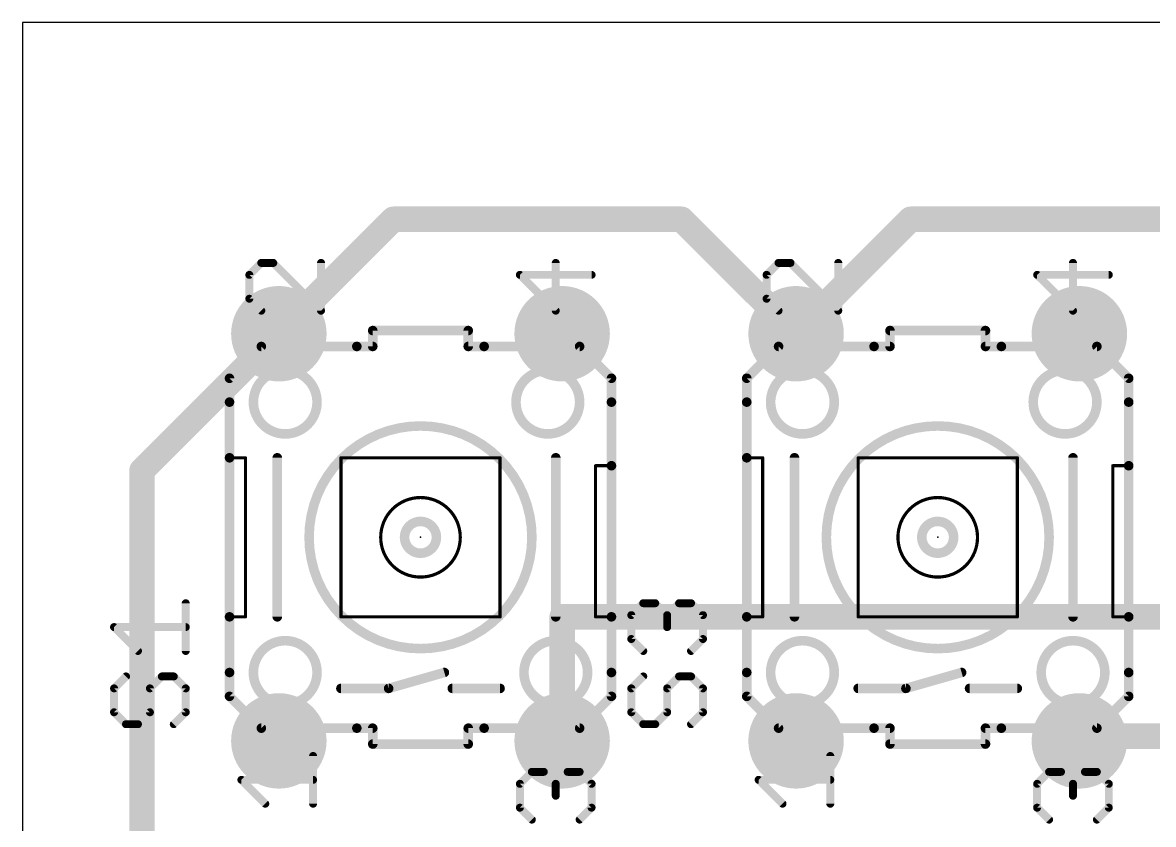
# Model space of a CAD drawing. Extents: x 0 to 67, y 0 to 26.
# Drawn here: x 0 to 18.05, y 13.2 to 26 of the extents above; entities that cross this region are included whole.
import ezdxf

# ---------------------------------------------------------------- set-up
doc = ezdxf.new("R2010")
doc.units = 0
for name, color, linetype in [('1', 22, 'CONTINUOUS'), ('16', 175, 'CONTINUOUS'), ('17', 82, 'CONTINUOUS'), ('20', 7, 'CONTINUOUS'), ('21', 253, 'CONTINUOUS'), ('23', 7, 'CONTINUOUS'), ('25', 253, 'CONTINUOUS'), ('51', 253, 'CONTINUOUS')]:
    doc.layers.add(name, color=color, linetype=linetype)

# ---------------------------------------------------------------- blocks, each defined once
blk = doc.blocks.new('ROUNDP')
at = {"const_width": 0.5}
blk.add_lwpolyline([(0, -0.25, 1), (0, 0.25, 1), (0, -0.25)], format="xyb", dxfattribs=at)

msp = doc.modelspace()

# ---------------------------------------------------------------- linework, layer by layer
at = {"layer": '1', "const_width": 0.4064}
for points in [[(4.0894, 21.0312), (5.9182, 22.86)], [(5.9182, 22.86), (10.5156, 22.86)], [(10.5156, 22.86), (12.3444, 21.0312)], [(4.0894, 21.0312), (1.905, 18.8468)], [(1.905, 18.8468), (1.905, 7.8232)], [(21.8821, 16.51), (8.6106, 16.51)], [(8.6106, 16.51), (8.6106, 14.5288)], [(18.415, 14.605), (16.8656, 14.605)], [(16.8656, 14.605), (16.8656, 14.5288)]]:
    msp.add_lwpolyline(points, dxfattribs=at)
at = {"layer": '1', "const_width": 0.2032}
for points in [[(5.9182, 22.9616, 1), (5.9182, 22.7584)], [(5.99, 22.7882, 1), (5.8464, 22.9318)], [(10.5874, 22.9318, 1), (10.4438, 22.7882)], [(10.5156, 22.7584, 1), (10.5156, 22.9616)], [(4.0176, 21.103, 1), (4.1612, 20.9594)], [(4.1612, 20.9594, 1), (4.0176, 21.103)], [(12.2726, 20.9594, 1), (12.4162, 21.103)], [(2.0066, 18.8468, 1), (1.8034, 18.8468)], [(1.8332, 18.9186, 1), (1.9768, 18.775)], [(8.6106, 16.6116, 1), (8.6106, 16.4084)], [(8.7122, 16.51, 1), (8.509, 16.51)], [(16.8656, 14.7066, 1), (16.8656, 14.5034)], [(16.9672, 14.605, 1), (16.764, 14.605)], [(8.509, 14.5288, 1), (8.7122, 14.5288)], [(16.764, 14.5288, 1), (16.9672, 14.5288)]]:
    msp.add_lwpolyline(points, format="xyb", dxfattribs=at)
at = {"layer": '16', "const_width": 0.4064}
for points in [[(12.3444, 21.0312), (14.1732, 22.86)], [(14.1732, 22.86), (18.415, 22.86)]]:
    msp.add_lwpolyline(points, dxfattribs=at)
at = {"layer": '16', "const_width": 0.2032}
for points in [[(14.1732, 22.9616, 1), (14.1732, 22.7584)], [(14.245, 22.7882, 1), (14.1014, 22.9318)], [(12.2726, 21.103, 1), (12.4162, 20.9594)]]:
    msp.add_lwpolyline(points, format="xyb", dxfattribs=at)
at = {"layer": '20'}
for p, q in [((67, 26), (0, 26)), ((0, 26), (0, 3))]:
    msp.add_line(p, q, dxfattribs=at)
at = {"layer": '21'}
for points, const_width in [([(7.112, 21.082), (5.588, 21.082)], 0.1524), ([(5.588, 20.828), (5.588, 21.082)], 0.1524), ([(7.112, 21.082), (7.112, 20.828)], 0.1524), ([(15.367, 21.082), (13.843, 21.082)], 0.1524), ([(13.843, 20.828), (13.843, 21.082)], 0.1524), ([(15.367, 21.082), (15.367, 20.828)], 0.1524), ([(5.588, 20.828), (5.334, 20.828)], 0.1524), ([(7.112, 20.828), (7.366, 20.828)], 0.1524), ([(13.843, 20.828), (13.589, 20.828)], 0.1524), ([(15.367, 20.828), (15.621, 20.828)], 0.1524), ([(3.302, 19.939), (3.302, 19.05)], 0.1524), ([(9.398, 18.923), (9.398, 19.939)], 0.1524), ([(11.557, 19.939), (11.557, 19.05)], 0.1524), ([(17.653, 18.923), (17.653, 19.939)], 0.1524), ([(3.302, 19.05), (3.302, 16.51)], 0.1524), ([(3.556, 19.05), (3.302, 19.05)], 0.0508), ([(3.556, 19.05), (3.556, 16.51)], 0.0508), ([(9.398, 16.51), (9.398, 18.923)], 0.1524), ([(11.557, 19.05), (11.557, 16.51)], 0.1524), ([(11.811, 19.05), (11.557, 19.05)], 0.0508), ([(11.811, 19.05), (11.811, 16.51)], 0.0508), ([(17.653, 16.51), (17.653, 18.923)], 0.1524), ([(9.144, 18.923), (9.144, 16.51)], 0.0508), ([(9.144, 18.923), (9.398, 18.923)], 0.0508), ([(17.399, 18.923), (17.399, 16.51)], 0.0508), ([(17.399, 18.923), (17.653, 18.923)], 0.0508), ([(3.302, 16.51), (3.302, 15.621)], 0.1524), ([(3.302, 16.51), (3.556, 16.51)], 0.0508), ([(9.144, 16.51), (9.398, 16.51)], 0.0508), ([(9.398, 15.621), (9.398, 16.51)], 0.1524), ([(11.557, 16.51), (11.557, 15.621)], 0.1524), ([(11.557, 16.51), (11.811, 16.51)], 0.0508), ([(17.399, 16.51), (17.653, 16.51)], 0.0508), ([(17.653, 15.621), (17.653, 16.51)], 0.1524), ([(5.588, 14.732), (5.334, 14.732)], 0.1524), ([(5.588, 14.478), (5.588, 14.732)], 0.1524), ([(7.112, 14.732), (7.112, 14.478)], 0.1524), ([(7.112, 14.732), (7.366, 14.732)], 0.1524), ([(13.843, 14.732), (13.589, 14.732)], 0.1524), ([(13.843, 14.478), (13.843, 14.732)], 0.1524), ([(15.367, 14.732), (15.367, 14.478)], 0.1524), ([(15.367, 14.732), (15.621, 14.732)], 0.1524), ([(5.588, 14.478), (7.112, 14.478)], 0.1524), ([(13.843, 14.478), (15.367, 14.478)], 0.1524)]:
    msp.add_lwpolyline(points, dxfattribs=dict(at, const_width=const_width))
for points, const_width in [([(5.588, 21.1201, 1), (5.588, 21.0439)], 0.0762), ([(5.6261, 21.082, 1), (5.5499, 21.082)], 0.0762), ([(7.1501, 21.082, 1), (7.0739, 21.082)], 0.0762), ([(7.112, 21.0439, 1), (7.112, 21.1201)], 0.0762), ([(13.843, 21.1201, 1), (13.843, 21.0439)], 0.0762), ([(13.8811, 21.082, 1), (13.8049, 21.082)], 0.0762), ([(15.4051, 21.082, 1), (15.3289, 21.082)], 0.0762), ([(15.367, 21.0439, 1), (15.367, 21.1201)], 0.0762), ([(5.334, 20.8661, 1), (5.334, 20.7899)], 0.0762), ([(5.5499, 20.828, 1), (5.6261, 20.828)], 0.0762), ([(5.588, 20.7899, 1), (5.588, 20.8661)], 0.0762), ([(7.112, 20.8661, 1), (7.112, 20.7899)], 0.0762), ([(7.0739, 20.828, 1), (7.1501, 20.828)], 0.0762), ([(7.366, 20.7899, 1), (7.366, 20.8661)], 0.0762), ([(13.589, 20.8661, 1), (13.589, 20.7899)], 0.0762), ([(13.8049, 20.828, 1), (13.8811, 20.828)], 0.0762), ([(13.843, 20.7899, 1), (13.843, 20.8661)], 0.0762), ([(15.367, 20.8661, 1), (15.367, 20.7899)], 0.0762), ([(15.3289, 20.828, 1), (15.4051, 20.828)], 0.0762), ([(15.621, 20.7899, 1), (15.621, 20.8661)], 0.0762), ([(3.3401, 19.939, 1), (3.2639, 19.939)], 0.0762), ([(9.4361, 19.939, 1), (9.3599, 19.939)], 0.0762), ([(11.5951, 19.939, 1), (11.5189, 19.939)], 0.0762), ([(17.6911, 19.939, 1), (17.6149, 19.939)], 0.0762), ([(6.35, 16.002, 1), (6.35, 19.558, 1), (6.35, 16.002)], 0.1524), ([(14.605, 16.002, 1), (14.605, 19.558, 1), (14.605, 16.002)], 0.1524), ([(3.3401, 19.05, 1), (3.2639, 19.05)], 0.0762), ([(3.2639, 19.05, 1), (3.3401, 19.05)], 0.0762), ([(3.302, 19.0627, 1), (3.302, 19.0373)], 0.0254), ([(3.5687, 19.05, 1), (3.5433, 19.05)], 0.0254), ([(3.556, 19.0373, 1), (3.556, 19.0627)], 0.0254), ([(9.4361, 18.923, 1), (9.3599, 18.923)], 0.0762), ([(9.3599, 18.923, 1), (9.4361, 18.923)], 0.0762), ([(11.5951, 19.05, 1), (11.5189, 19.05)], 0.0762), ([(11.5189, 19.05, 1), (11.5951, 19.05)], 0.0762), ([(11.557, 19.0627, 1), (11.557, 19.0373)], 0.0254), ([(11.8237, 19.05, 1), (11.7983, 19.05)], 0.0254), ([(11.811, 19.0373, 1), (11.811, 19.0627)], 0.0254), ([(17.6911, 18.923, 1), (17.6149, 18.923)], 0.0762), ([(17.6149, 18.923, 1), (17.6911, 18.923)], 0.0762), ([(9.1567, 18.923, 1), (9.1313, 18.923)], 0.0254), ([(9.144, 18.9357, 1), (9.144, 18.9103)], 0.0254), ([(9.398, 18.9103, 1), (9.398, 18.9357)], 0.0254), ([(17.4117, 18.923, 1), (17.3863, 18.923)], 0.0254), ([(17.399, 18.9357, 1), (17.399, 18.9103)], 0.0254), ([(17.653, 18.9103, 1), (17.653, 18.9357)], 0.0254), ([(6.35, 17.526, 1), (6.35, 18.034, 1), (6.35, 17.526)], 0.1524), ([(14.605, 17.526, 1), (14.605, 18.034, 1), (14.605, 17.526)], 0.1524), ([(3.3401, 16.51, 1), (3.2639, 16.51)], 0.0762), ([(3.2639, 16.51, 1), (3.3401, 16.51)], 0.0762), ([(3.302, 16.5227, 1), (3.302, 16.4973)], 0.0254), ([(3.5433, 16.51, 1), (3.5687, 16.51)], 0.0254), ([(3.556, 16.4973, 1), (3.556, 16.5227)], 0.0254), ([(9.144, 16.5227, 1), (9.144, 16.4973)], 0.0254), ([(9.1313, 16.51, 1), (9.1567, 16.51)], 0.0254), ([(9.4361, 16.51, 1), (9.3599, 16.51)], 0.0762), ([(9.3599, 16.51, 1), (9.4361, 16.51)], 0.0762), ([(9.398, 16.4973, 1), (9.398, 16.5227)], 0.0254), ([(11.5951, 16.51, 1), (11.5189, 16.51)], 0.0762), ([(11.5189, 16.51, 1), (11.5951, 16.51)], 0.0762), ([(11.557, 16.5227, 1), (11.557, 16.4973)], 0.0254), ([(11.7983, 16.51, 1), (11.8237, 16.51)], 0.0254), ([(11.811, 16.4973, 1), (11.811, 16.5227)], 0.0254), ([(17.399, 16.5227, 1), (17.399, 16.4973)], 0.0254), ([(17.3863, 16.51, 1), (17.4117, 16.51)], 0.0254), ([(17.6911, 16.51, 1), (17.6149, 16.51)], 0.0762), ([(17.6149, 16.51, 1), (17.6911, 16.51)], 0.0762), ([(17.653, 16.4973, 1), (17.653, 16.5227)], 0.0254), ([(3.2639, 15.621, 1), (3.3401, 15.621)], 0.0762), ([(9.3599, 15.621, 1), (9.4361, 15.621)], 0.0762), ([(11.5189, 15.621, 1), (11.5951, 15.621)], 0.0762), ([(17.6149, 15.621, 1), (17.6911, 15.621)], 0.0762), ([(5.334, 14.7701, 1), (5.334, 14.6939)], 0.0762), ([(5.6261, 14.732, 1), (5.5499, 14.732)], 0.0762), ([(5.588, 14.6939, 1), (5.588, 14.7701)], 0.0762), ([(7.1501, 14.732, 1), (7.0739, 14.732)], 0.0762), ([(7.112, 14.7701, 1), (7.112, 14.6939)], 0.0762), ([(7.366, 14.6939, 1), (7.366, 14.7701)], 0.0762), ([(13.589, 14.7701, 1), (13.589, 14.6939)], 0.0762), ([(13.8811, 14.732, 1), (13.8049, 14.732)], 0.0762), ([(13.843, 14.6939, 1), (13.843, 14.7701)], 0.0762), ([(15.4051, 14.732, 1), (15.3289, 14.732)], 0.0762), ([(15.367, 14.7701, 1), (15.367, 14.6939)], 0.0762), ([(15.621, 14.6939, 1), (15.621, 14.7701)], 0.0762), ([(5.588, 14.5161, 1), (5.588, 14.4399)], 0.0762), ([(5.5499, 14.478, 1), (5.6261, 14.478)], 0.0762), ([(7.0739, 14.478, 1), (7.1501, 14.478)], 0.0762), ([(7.112, 14.4399, 1), (7.112, 14.5161)], 0.0762), ([(13.843, 14.5161, 1), (13.843, 14.4399)], 0.0762), ([(13.8049, 14.478, 1), (13.8811, 14.478)], 0.0762), ([(15.3289, 14.478, 1), (15.4051, 14.478)], 0.0762), ([(15.367, 14.4399, 1), (15.367, 14.5161)], 0.0762)]:
    msp.add_lwpolyline(points, format="xyb", dxfattribs=dict(at, const_width=const_width))
at = {"layer": '23'}
for p in [(6.35, 17.78), (14.605, 17.78)]:
    msp.add_point(p, dxfattribs=at)
at = {"layer": '25', "const_width": 0.0635}
for points in [[(2.6353, 16.7275, 1), (2.5717, 16.7275)], [(9.9052, 16.7593, 1), (9.9052, 16.6958)], [(9.9276, 16.7051, 1), (9.8827, 16.75)], [(10.1183, 16.75, 1), (10.0734, 16.7051)], [(10.0959, 16.6958, 1), (10.0959, 16.7593)], [(10.4772, 16.7593, 1), (10.4772, 16.6958)], [(10.4996, 16.7051, 1), (10.4547, 16.75)], [(10.6903, 16.75, 1), (10.6454, 16.7051)], [(10.6678, 16.6958, 1), (10.6678, 16.7593)], [(9.7463, 16.5369, 1), (9.6828, 16.5369)], [(9.6921, 16.5593, 1), (9.737, 16.5144)], [(10.3183, 16.5369, 1), (10.2548, 16.5369)], [(10.2641, 16.5593, 1), (10.309, 16.5144)], [(10.2641, 16.5144, 1), (10.309, 16.5593)], [(10.8903, 16.5369, 1), (10.8268, 16.5369)], [(10.836, 16.5144, 1), (10.881, 16.5593)], [(1.4595, 16.378, 1), (1.4595, 16.3145)], [(1.482, 16.3687, 1), (1.4371, 16.3238)], [(2.6035, 16.3145, 1), (2.6035, 16.378)], [(10.2548, 16.3462, 1), (10.3183, 16.3462)], [(9.6828, 16.1556, 1), (9.7463, 16.1556)], [(9.737, 16.178, 1), (9.6921, 16.1331)], [(10.8268, 16.1556, 1), (10.8903, 16.1556)], [(10.881, 16.1331, 1), (10.836, 16.178)], [(1.8184, 15.9424, 1), (1.8633, 15.9873)], [(2.5717, 15.9649, 1), (2.6353, 15.9649)], [(9.8827, 15.9424, 1), (9.9276, 15.9873)], [(10.6454, 15.9873, 1), (10.6903, 15.9424)], [(1.6726, 15.5357, 1), (1.6277, 15.5806)], [(2.2222, 15.5899, 1), (2.2222, 15.5264)], [(2.2446, 15.5357, 1), (2.1997, 15.5806)], [(2.4353, 15.5806, 1), (2.3904, 15.5357)], [(2.4128, 15.5264, 1), (2.4128, 15.5899)], [(9.9276, 15.5357, 1), (9.8827, 15.5806)], [(10.4772, 15.5899, 1), (10.4772, 15.5264)], [(10.4996, 15.5357, 1), (10.4547, 15.5806)], [(10.6903, 15.5806, 1), (10.6454, 15.5357)], [(10.6678, 15.5264, 1), (10.6678, 15.5899)], [(1.4913, 15.3675, 1), (1.4278, 15.3675)], [(1.4371, 15.3899, 1), (1.482, 15.345)], [(2.0633, 15.3675, 1), (1.9998, 15.3675)], [(2.0091, 15.3899, 1), (2.054, 15.345)], [(2.6353, 15.3675, 1), (2.5717, 15.3675)], [(2.581, 15.345, 1), (2.626, 15.3899)], [(9.7463, 15.3675, 1), (9.6828, 15.3675)], [(9.6921, 15.3899, 1), (9.737, 15.345)], [(10.3183, 15.3675, 1), (10.2548, 15.3675)], [(10.2641, 15.3899, 1), (10.309, 15.345)], [(10.8903, 15.3675, 1), (10.8268, 15.3675)], [(10.836, 15.345, 1), (10.881, 15.3899)], [(1.482, 15.0086, 1), (1.4371, 14.9637)], [(1.4278, 14.9862, 1), (1.4913, 14.9862)], [(1.9998, 14.9862, 1), (2.0633, 14.9862)], [(2.054, 14.9637, 1), (2.0091, 15.0086)], [(2.5717, 14.9862, 1), (2.6353, 14.9862)], [(2.626, 14.9637, 1), (2.581, 15.0086)], [(9.6828, 14.9862, 1), (9.7463, 14.9862)], [(9.737, 15.0086, 1), (9.6921, 14.9637)], [(10.2548, 14.9862, 1), (10.3183, 14.9862)], [(10.309, 14.9637, 1), (10.2641, 15.0086)], [(10.8268, 14.9862, 1), (10.8903, 14.9862)], [(10.881, 14.9637, 1), (10.836, 15.0086)], [(1.6502, 14.8273, 1), (1.6502, 14.7637)], [(1.6277, 14.773, 1), (1.6726, 14.818)], [(1.8184, 14.818, 1), (1.8633, 14.773)], [(1.8409, 14.7637, 1), (1.8409, 14.8273)], [(2.3904, 14.818, 1), (2.4353, 14.773)], [(9.9052, 14.8273, 1), (9.9052, 14.7637)], [(9.8827, 14.773, 1), (9.9276, 14.818)], [(10.0734, 14.818, 1), (10.1183, 14.773)], [(10.0959, 14.7637, 1), (10.0959, 14.8273)], [(10.6454, 14.818, 1), (10.6903, 14.773)]]:
    msp.add_lwpolyline(points, format="xyb", dxfattribs=at)
at = {"layer": '25', "const_width": 0.127}
for points in [[(2.6035, 15.9649), (2.6035, 16.7275)], [(9.7145, 16.5369), (9.9052, 16.7275)], [(9.9052, 16.7275), (10.0959, 16.7275)], [(10.0959, 16.7275), (10.2865, 16.5369)], [(10.2865, 16.5369), (10.4772, 16.7275)], [(10.4772, 16.7275), (10.6678, 16.7275)], [(10.6678, 16.7275), (10.8585, 16.5369)], [(9.7145, 16.1556), (9.7145, 16.5369)], [(10.2865, 16.5369), (10.2865, 16.3462)], [(10.8585, 16.5369), (10.8585, 16.1556)], [(1.8409, 15.9649), (1.4595, 16.3462)], [(1.4595, 16.3462), (2.6035, 16.3462)], [(9.9052, 15.9649), (9.7145, 16.1556)], [(10.8585, 16.1556), (10.6678, 15.9649)], [(1.6502, 15.5582), (1.4595, 15.3675)], [(2.0315, 15.3675), (2.2222, 15.5582)], [(2.2222, 15.5582), (2.4128, 15.5582)], [(2.4128, 15.5582), (2.6035, 15.3675)], [(9.9052, 15.5582), (9.7145, 15.3675)], [(10.2865, 15.3675), (10.4772, 15.5582)], [(10.4772, 15.5582), (10.6678, 15.5582)], [(10.6678, 15.5582), (10.8585, 15.3675)], [(1.4595, 15.3675), (1.4595, 14.9862)], [(2.0315, 14.9862), (2.0315, 15.3675)], [(2.6035, 15.3675), (2.6035, 14.9862)], [(9.7145, 15.3675), (9.7145, 14.9862)], [(10.2865, 14.9862), (10.2865, 15.3675)], [(10.8585, 15.3675), (10.8585, 14.9862)], [(1.4595, 14.9862), (1.6502, 14.7955)], [(1.8409, 14.7955), (2.0315, 14.9862)], [(2.6035, 14.9862), (2.4128, 14.7955)], [(9.7145, 14.9862), (9.9052, 14.7955)], [(10.0959, 14.7955), (10.2865, 14.9862)], [(10.8585, 14.9862), (10.6678, 14.7955)], [(1.6502, 14.7955), (1.8409, 14.7955)], [(9.9052, 14.7955), (10.0959, 14.7955)]]:
    msp.add_lwpolyline(points, dxfattribs=at)
at = {"layer": '51'}
for points, const_width in [([(3.8092, 22.1622), (3.6185, 21.9715)], 0.127), ([(3.9999, 22.1622), (3.8092, 22.1622)], 0.127), ([(4.7625, 21.3995), (3.9999, 22.1622)], 0.127), ([(4.7625, 22.1622), (4.7625, 21.3995)], 0.127), ([(8.5085, 21.3995), (8.5085, 22.1622)], 0.127), ([(12.0642, 22.1622), (11.8735, 21.9715)], 0.127), ([(12.2549, 22.1622), (12.0642, 22.1622)], 0.127), ([(13.0175, 21.3995), (12.2549, 22.1622)], 0.127), ([(13.0175, 22.1622), (13.0175, 21.3995)], 0.127), ([(16.7635, 21.3995), (16.7635, 22.1622)], 0.127), ([(3.6185, 21.9715), (3.6185, 21.5902)], 0.127), ([(9.0805, 21.9715), (7.9365, 21.9715)], 0.127), ([(7.9365, 21.9715), (8.5085, 21.3995)], 0.127), ([(11.8735, 21.9715), (11.8735, 21.5902)], 0.127), ([(17.3355, 21.9715), (16.1915, 21.9715)], 0.127), ([(16.1915, 21.9715), (16.7635, 21.3995)], 0.127), ([(3.6185, 21.5902), (3.8092, 21.3995)], 0.127), ([(11.8735, 21.5902), (12.0642, 21.3995)], 0.127), ([(3.81, 20.828), (3.302, 20.32)], 0.1524), ([(5.334, 20.828), (3.81, 20.828)], 0.1524), ([(8.89, 20.828), (7.366, 20.828)], 0.1524), ([(9.398, 20.32), (8.89, 20.828)], 0.1524), ([(12.065, 20.828), (11.557, 20.32)], 0.1524), ([(13.589, 20.828), (12.065, 20.828)], 0.1524), ([(17.145, 20.828), (15.621, 20.828)], 0.1524), ([(17.653, 20.32), (17.145, 20.828)], 0.1524), ([(3.302, 20.32), (3.302, 19.939)], 0.1524), ([(9.398, 20.32), (9.398, 19.939)], 0.1524), ([(11.557, 20.32), (11.557, 19.939)], 0.1524), ([(17.653, 20.32), (17.653, 19.939)], 0.1524), ([(4.064, 19.05), (4.064, 16.51)], 0.1524), ([(7.62, 19.05), (5.08, 19.05)], 0.0508), ([(5.08, 16.51), (5.08, 19.05)], 0.0508), ([(7.62, 19.05), (7.62, 16.51)], 0.0508), ([(8.509, 16.51), (8.509, 19.05)], 0.1524), ([(12.319, 19.05), (12.319, 16.51)], 0.1524), ([(15.875, 19.05), (13.335, 19.05)], 0.0508), ([(13.335, 16.51), (13.335, 19.05)], 0.0508), ([(15.875, 19.05), (15.875, 16.51)], 0.0508), ([(16.764, 16.51), (16.764, 19.05)], 0.1524), ([(5.08, 16.51), (7.62, 16.51)], 0.0508), ([(13.335, 16.51), (15.875, 16.51)], 0.0508), ([(3.302, 15.24), (3.302, 15.621)], 0.1524), ([(5.842, 15.367), (6.731, 15.621)], 0.1524), ([(9.398, 15.24), (9.398, 15.621)], 0.1524), ([(11.557, 15.24), (11.557, 15.621)], 0.1524), ([(14.097, 15.367), (14.986, 15.621)], 0.1524), ([(17.653, 15.24), (17.653, 15.621)], 0.1524), ([(5.08, 15.367), (5.842, 15.367)], 0.1524), ([(6.858, 15.367), (7.62, 15.367)], 0.1524), ([(13.335, 15.367), (14.097, 15.367)], 0.1524), ([(15.113, 15.367), (15.875, 15.367)], 0.1524), ([(3.302, 15.24), (3.81, 14.732)], 0.1524), ([(9.398, 15.24), (8.89, 14.732)], 0.1524), ([(11.557, 15.24), (12.065, 14.732)], 0.1524), ([(17.653, 15.24), (17.145, 14.732)], 0.1524), ([(3.81, 14.732), (5.334, 14.732)], 0.1524), ([(8.89, 14.732), (7.366, 14.732)], 0.1524), ([(12.065, 14.732), (13.589, 14.732)], 0.1524), ([(17.145, 14.732), (15.621, 14.732)], 0.1524), ([(4.6355, 13.5255), (4.6355, 14.2881)], 0.127), ([(12.8905, 13.5255), (12.8905, 14.2881)], 0.127), ([(7.9365, 13.8435), (8.1272, 14.0342)], 0.127), ([(8.1272, 14.0342), (8.3178, 14.0342)], 0.127), ([(8.3178, 14.0342), (8.5085, 13.8435)], 0.127), ([(8.5085, 13.8435), (8.6992, 14.0342)], 0.127), ([(8.6992, 14.0342), (8.8898, 14.0342)], 0.127), ([(8.8898, 14.0342), (9.0805, 13.8435)], 0.127), ([(16.1915, 13.8435), (16.3822, 14.0342)], 0.127), ([(16.3822, 14.0342), (16.5729, 14.0342)], 0.127), ([(16.5729, 14.0342), (16.7635, 13.8435)], 0.127), ([(16.7635, 13.8435), (16.9542, 14.0342)], 0.127), ([(16.9542, 14.0342), (17.1448, 14.0342)], 0.127), ([(17.1448, 14.0342), (17.3355, 13.8435)], 0.127), ([(3.8729, 13.5255), (3.4915, 13.9068)], 0.127), ([(3.4915, 13.9068), (4.6355, 13.9068)], 0.127), ([(7.9365, 13.4622), (7.9365, 13.8435)], 0.127), ([(8.5085, 13.8435), (8.5085, 13.6528)], 0.127), ([(9.0805, 13.8435), (9.0805, 13.4622)], 0.127), ([(12.1279, 13.5255), (11.7465, 13.9068)], 0.127), ([(11.7465, 13.9068), (12.8905, 13.9068)], 0.127), ([(16.1915, 13.4622), (16.1915, 13.8435)], 0.127), ([(16.7635, 13.8435), (16.7635, 13.6528)], 0.127), ([(17.3355, 13.8435), (17.3355, 13.4622)], 0.127), ([(8.1272, 13.2715), (7.9365, 13.4622)], 0.127), ([(9.0805, 13.4622), (8.8898, 13.2715)], 0.127), ([(16.3822, 13.2715), (16.1915, 13.4622)], 0.127), ([(17.3355, 13.4622), (17.1448, 13.2715)], 0.127)]:
    msp.add_lwpolyline(points, dxfattribs=dict(at, const_width=const_width))
for points, const_width in [([(3.8092, 22.1939, 1), (3.8092, 22.1304)], 0.0635), ([(3.8316, 22.1397, 1), (3.7867, 22.1846)], 0.0635), ([(4.0223, 22.1846, 1), (3.9774, 22.1397)], 0.0635), ([(3.9999, 22.1304, 1), (3.9999, 22.1939)], 0.0635), ([(4.7942, 22.1622, 1), (4.7308, 22.1622)], 0.0635), ([(8.5403, 22.1622, 1), (8.4768, 22.1622)], 0.0635), ([(12.0642, 22.1939, 1), (12.0642, 22.1304)], 0.0635), ([(12.0866, 22.1397, 1), (12.0417, 22.1846)], 0.0635), ([(12.2773, 22.1846, 1), (12.2324, 22.1397)], 0.0635), ([(12.2549, 22.1304, 1), (12.2549, 22.1939)], 0.0635), ([(13.0493, 22.1622, 1), (12.9857, 22.1622)], 0.0635), ([(16.7953, 22.1622, 1), (16.7318, 22.1622)], 0.0635), ([(3.6503, 21.9715, 1), (3.5868, 21.9715)], 0.0635), ([(3.5961, 21.9939, 1), (3.641, 21.949)], 0.0635), ([(7.9365, 22.0032, 1), (7.9365, 21.9397)], 0.0635), ([(7.959, 21.9939, 1), (7.9141, 21.949)], 0.0635), ([(9.0805, 21.9397, 1), (9.0805, 22.0032)], 0.0635), ([(11.9053, 21.9715, 1), (11.8418, 21.9715)], 0.0635), ([(11.8511, 21.9939, 1), (11.896, 21.949)], 0.0635), ([(16.1915, 22.0032, 1), (16.1915, 21.9397)], 0.0635), ([(16.214, 21.9939, 1), (16.1691, 21.949)], 0.0635), ([(17.3355, 21.9397, 1), (17.3355, 22.0032)], 0.0635), ([(3.641, 21.6126, 1), (3.5961, 21.5677)], 0.0635), ([(3.5868, 21.5902, 1), (3.6503, 21.5902)], 0.0635), ([(11.8418, 21.5902, 1), (11.9053, 21.5902)], 0.0635), ([(11.896, 21.6126, 1), (11.8511, 21.5677)], 0.0635), ([(3.7867, 21.377, 1), (3.8316, 21.422)], 0.0635), ([(4.7308, 21.3995, 1), (4.7942, 21.3995)], 0.0635), ([(4.74, 21.377, 1), (4.785, 21.422)], 0.0635), ([(8.4768, 21.3995, 1), (8.5403, 21.3995)], 0.0635), ([(8.4861, 21.377, 1), (8.531, 21.422)], 0.0635), ([(12.0417, 21.377, 1), (12.0866, 21.422)], 0.0635), ([(12.9857, 21.3995, 1), (13.0493, 21.3995)], 0.0635), ([(12.995, 21.377, 1), (13.04, 21.422)], 0.0635), ([(16.7318, 21.3995, 1), (16.7953, 21.3995)], 0.0635), ([(16.7411, 21.377, 1), (16.786, 21.422)], 0.0635), ([(3.81, 20.8661, 1), (3.81, 20.7899)], 0.0762), ([(3.8369, 20.8011, 1), (3.7831, 20.8549)], 0.0762), ([(5.334, 20.7899, 1), (5.334, 20.8661)], 0.0762), ([(7.366, 20.8661, 1), (7.366, 20.7899)], 0.0762), ([(8.9169, 20.8549, 1), (8.8631, 20.8011)], 0.0762), ([(8.89, 20.7899, 1), (8.89, 20.8661)], 0.0762), ([(12.065, 20.8661, 1), (12.065, 20.7899)], 0.0762), ([(12.0919, 20.8011, 1), (12.0381, 20.8549)], 0.0762), ([(13.589, 20.7899, 1), (13.589, 20.8661)], 0.0762), ([(15.621, 20.8661, 1), (15.621, 20.7899)], 0.0762), ([(17.1719, 20.8549, 1), (17.1181, 20.8011)], 0.0762), ([(17.145, 20.7899, 1), (17.145, 20.8661)], 0.0762), ([(3.3401, 20.32, 1), (3.2639, 20.32)], 0.0762), ([(4.191, 19.431, 1), (4.191, 20.447, 1), (4.191, 19.431)], 0.1524), ([(8.382, 19.431, 1), (8.382, 20.447, 1), (8.382, 19.431)], 0.1524), ([(9.4361, 20.32, 1), (9.3599, 20.32)], 0.0762), ([(11.5951, 20.32, 1), (11.5189, 20.32)], 0.0762), ([(12.446, 19.431, 1), (12.446, 20.447, 1), (12.446, 19.431)], 0.1524), ([(16.637, 19.431, 1), (16.637, 20.447, 1), (16.637, 19.431)], 0.1524), ([(17.6911, 20.32, 1), (17.6149, 20.32)], 0.0762), ([(3.2751, 20.3469, 1), (3.3289, 20.2931)], 0.0762), ([(9.3711, 20.2931, 1), (9.4249, 20.3469)], 0.0762), ([(11.5301, 20.3469, 1), (11.5839, 20.2931)], 0.0762), ([(17.6261, 20.2931, 1), (17.6799, 20.3469)], 0.0762), ([(3.2639, 19.939, 1), (3.3401, 19.939)], 0.0762), ([(9.3599, 19.939, 1), (9.4361, 19.939)], 0.0762), ([(11.5189, 19.939, 1), (11.5951, 19.939)], 0.0762), ([(17.6149, 19.939, 1), (17.6911, 19.939)], 0.0762), ([(4.1021, 19.05, 1), (4.0259, 19.05)], 0.0762), ([(5.08, 19.0627, 1), (5.08, 19.0373)], 0.0254), ([(5.0927, 19.05, 1), (5.0673, 19.05)], 0.0254), ([(7.6327, 19.05, 1), (7.6073, 19.05)], 0.0254), ([(7.62, 19.0373, 1), (7.62, 19.0627)], 0.0254), ([(8.5471, 19.05, 1), (8.4709, 19.05)], 0.0762), ([(12.3571, 19.05, 1), (12.2809, 19.05)], 0.0762), ([(13.335, 19.0627, 1), (13.335, 19.0373)], 0.0254), ([(13.3477, 19.05, 1), (13.3223, 19.05)], 0.0254), ([(15.8877, 19.05, 1), (15.8623, 19.05)], 0.0254), ([(15.875, 19.0373, 1), (15.875, 19.0627)], 0.0254), ([(16.8021, 19.05, 1), (16.7259, 19.05)], 0.0762), ([(6.35, 17.145, 1), (6.35, 18.415, 1), (6.35, 17.145)], 0.0508), ([(14.605, 17.145, 1), (14.605, 18.415, 1), (14.605, 17.145)], 0.0508), ([(4.0259, 16.51, 1), (4.1021, 16.51)], 0.0762), ([(5.08, 16.5227, 1), (5.08, 16.4973)], 0.0254), ([(5.0673, 16.51, 1), (5.0927, 16.51)], 0.0254), ([(7.6073, 16.51, 1), (7.6327, 16.51)], 0.0254), ([(7.62, 16.4973, 1), (7.62, 16.5227)], 0.0254), ([(8.4709, 16.51, 1), (8.5471, 16.51)], 0.0762), ([(12.2809, 16.51, 1), (12.3571, 16.51)], 0.0762), ([(13.335, 16.5227, 1), (13.335, 16.4973)], 0.0254), ([(13.3223, 16.51, 1), (13.3477, 16.51)], 0.0254), ([(15.8623, 16.51, 1), (15.8877, 16.51)], 0.0254), ([(15.875, 16.4973, 1), (15.875, 16.5227)], 0.0254), ([(16.7259, 16.51, 1), (16.8021, 16.51)], 0.0762), ([(4.191, 15.113, 1), (4.191, 16.129, 1), (4.191, 15.113)], 0.1524), ([(8.509, 15.113, 1), (8.509, 16.129, 1), (8.509, 15.113)], 0.1524), ([(12.446, 15.113, 1), (12.446, 16.129, 1), (12.446, 15.113)], 0.1524), ([(16.764, 15.113, 1), (16.764, 16.129, 1), (16.764, 15.113)], 0.1524), ([(3.3401, 15.621, 1), (3.2639, 15.621)], 0.0762), ([(6.7415, 15.5844, 1), (6.7205, 15.6576)], 0.0762), ([(9.4361, 15.621, 1), (9.3599, 15.621)], 0.0762), ([(11.5951, 15.621, 1), (11.5189, 15.621)], 0.0762), ([(14.9965, 15.5844, 1), (14.9755, 15.6576)], 0.0762), ([(17.6911, 15.621, 1), (17.6149, 15.621)], 0.0762), ([(5.08, 15.4051, 1), (5.08, 15.3289)], 0.0762), ([(5.8315, 15.4036, 1), (5.8525, 15.3304)], 0.0762), ([(5.842, 15.3289, 1), (5.842, 15.4051)], 0.0762), ([(6.858, 15.4051, 1), (6.858, 15.3289)], 0.0762), ([(7.62, 15.3289, 1), (7.62, 15.4051)], 0.0762), ([(13.335, 15.4051, 1), (13.335, 15.3289)], 0.0762), ([(14.0865, 15.4036, 1), (14.1075, 15.3304)], 0.0762), ([(14.097, 15.3289, 1), (14.097, 15.4051)], 0.0762), ([(15.113, 15.4051, 1), (15.113, 15.3289)], 0.0762), ([(15.875, 15.3289, 1), (15.875, 15.4051)], 0.0762), ([(3.2639, 15.24, 1), (3.3401, 15.24)], 0.0762), ([(3.3289, 15.2669, 1), (3.2751, 15.2131)], 0.0762), ([(9.3599, 15.24, 1), (9.4361, 15.24)], 0.0762), ([(9.4249, 15.2131, 1), (9.3711, 15.2669)], 0.0762), ([(11.5189, 15.24, 1), (11.5951, 15.24)], 0.0762), ([(11.5839, 15.2669, 1), (11.5301, 15.2131)], 0.0762), ([(17.6149, 15.24, 1), (17.6911, 15.24)], 0.0762), ([(17.6799, 15.2131, 1), (17.6261, 15.2669)], 0.0762), ([(3.81, 14.7701, 1), (3.81, 14.6939)], 0.0762), ([(5.334, 14.6939, 1), (5.334, 14.7701)], 0.0762), ([(7.366, 14.7701, 1), (7.366, 14.6939)], 0.0762), ([(8.89, 14.6939, 1), (8.89, 14.7701)], 0.0762), ([(12.065, 14.7701, 1), (12.065, 14.6939)], 0.0762), ([(13.589, 14.6939, 1), (13.589, 14.7701)], 0.0762), ([(15.621, 14.7701, 1), (15.621, 14.6939)], 0.0762), ([(17.145, 14.6939, 1), (17.145, 14.7701)], 0.0762), ([(3.7831, 14.7051, 1), (3.8369, 14.7589)], 0.0762), ([(8.8631, 14.7589, 1), (8.9169, 14.7051)], 0.0762), ([(12.0381, 14.7051, 1), (12.0919, 14.7589)], 0.0762), ([(17.1181, 14.7589, 1), (17.1719, 14.7051)], 0.0762), ([(4.6673, 14.2881, 1), (4.6038, 14.2881)], 0.0635), ([(12.9223, 14.2881, 1), (12.8588, 14.2881)], 0.0635), ([(8.1272, 14.0659, 1), (8.1272, 14.0024)], 0.0635), ([(8.1496, 14.0117, 1), (8.1047, 14.0566)], 0.0635), ([(8.3403, 14.0566, 1), (8.2954, 14.0117)], 0.0635), ([(8.3178, 14.0024, 1), (8.3178, 14.0659)], 0.0635), ([(8.6992, 14.0659, 1), (8.6992, 14.0024)], 0.0635), ([(8.7216, 14.0117, 1), (8.6767, 14.0566)], 0.0635), ([(8.9123, 14.0566, 1), (8.8674, 14.0117)], 0.0635), ([(8.8898, 14.0024, 1), (8.8898, 14.0659)], 0.0635), ([(16.3822, 14.0659, 1), (16.3822, 14.0024)], 0.0635), ([(16.4046, 14.0117, 1), (16.3597, 14.0566)], 0.0635), ([(16.5953, 14.0566, 1), (16.5504, 14.0117)], 0.0635), ([(16.5729, 14.0024, 1), (16.5729, 14.0659)], 0.0635), ([(16.9542, 14.0659, 1), (16.9542, 14.0024)], 0.0635), ([(16.9766, 14.0117, 1), (16.9317, 14.0566)], 0.0635), ([(17.1673, 14.0566, 1), (17.1224, 14.0117)], 0.0635), ([(17.1448, 14.0024, 1), (17.1448, 14.0659)], 0.0635), ([(3.4915, 13.9386, 1), (3.4915, 13.8751)], 0.0635), ([(3.514, 13.9293, 1), (3.4691, 13.8844)], 0.0635), ([(4.6355, 13.8751, 1), (4.6355, 13.9386)], 0.0635), ([(7.9683, 13.8435, 1), (7.9048, 13.8435)], 0.0635), ([(7.9141, 13.8659, 1), (7.959, 13.821)], 0.0635), ([(8.5403, 13.8435, 1), (8.4768, 13.8435)], 0.0635), ([(8.4861, 13.8659, 1), (8.531, 13.821)], 0.0635), ([(8.4861, 13.821, 1), (8.531, 13.8659)], 0.0635), ([(9.1123, 13.8435, 1), (9.0488, 13.8435)], 0.0635), ([(9.058, 13.821, 1), (9.103, 13.8659)], 0.0635), ([(11.7465, 13.9386, 1), (11.7465, 13.8751)], 0.0635), ([(11.769, 13.9293, 1), (11.7241, 13.8844)], 0.0635), ([(12.8905, 13.8751, 1), (12.8905, 13.9386)], 0.0635), ([(16.2233, 13.8435, 1), (16.1598, 13.8435)], 0.0635), ([(16.1691, 13.8659, 1), (16.214, 13.821)], 0.0635), ([(16.7953, 13.8435, 1), (16.7318, 13.8435)], 0.0635), ([(16.7411, 13.8659, 1), (16.786, 13.821)], 0.0635), ([(16.7411, 13.821, 1), (16.786, 13.8659)], 0.0635), ([(17.3672, 13.8435, 1), (17.3038, 13.8435)], 0.0635), ([(17.313, 13.821, 1), (17.358, 13.8659)], 0.0635), ([(3.8504, 13.503, 1), (3.8953, 13.548)], 0.0635), ([(4.6038, 13.5255, 1), (4.6673, 13.5255)], 0.0635), ([(8.4768, 13.6528, 1), (8.5403, 13.6528)], 0.0635), ([(12.1054, 13.503, 1), (12.1503, 13.548)], 0.0635), ([(12.8588, 13.5255, 1), (12.9223, 13.5255)], 0.0635), ([(16.7318, 13.6528, 1), (16.7953, 13.6528)], 0.0635), ([(7.959, 13.4846, 1), (7.9141, 13.4397)], 0.0635), ([(7.9048, 13.4622, 1), (7.9683, 13.4622)], 0.0635), ([(9.0488, 13.4622, 1), (9.1123, 13.4622)], 0.0635), ([(9.103, 13.4397, 1), (9.058, 13.4846)], 0.0635), ([(16.214, 13.4846, 1), (16.1691, 13.4397)], 0.0635), ([(16.1598, 13.4622, 1), (16.2233, 13.4622)], 0.0635), ([(17.3038, 13.4622, 1), (17.3672, 13.4622)], 0.0635), ([(17.358, 13.4397, 1), (17.313, 13.4846)], 0.0635), ([(8.1047, 13.249, 1), (8.1496, 13.294)], 0.0635), ([(8.8674, 13.294, 1), (8.9123, 13.249)], 0.0635), ([(16.3597, 13.249, 1), (16.4046, 13.294)], 0.0635), ([(17.1224, 13.294, 1), (17.1673, 13.249)], 0.0635)]:
    msp.add_lwpolyline(points, format="xyb", dxfattribs=dict(at, const_width=const_width))

# ---------------------------------------------------------------- block references
at = {"layer": '17', "xscale": 1.524, "yscale": 1.524, "rotation": 90}
for p in [(4.0894, 21.0312), (4.0894, 21.0312), (8.6106, 21.0312), (8.6106, 21.0312), (12.3444, 21.0312), (12.3444, 21.0312), (16.8656, 21.0312), (16.8656, 21.0312), (4.0894, 14.5288), (4.0894, 14.5288), (8.6106, 14.5288), (8.6106, 14.5288), (12.3444, 14.5288), (12.3444, 14.5288), (16.8656, 14.5288), (16.8656, 14.5288)]:
    msp.add_blockref('ROUNDP', p, dxfattribs=at)

doc.saveas('drawing.dxf')
